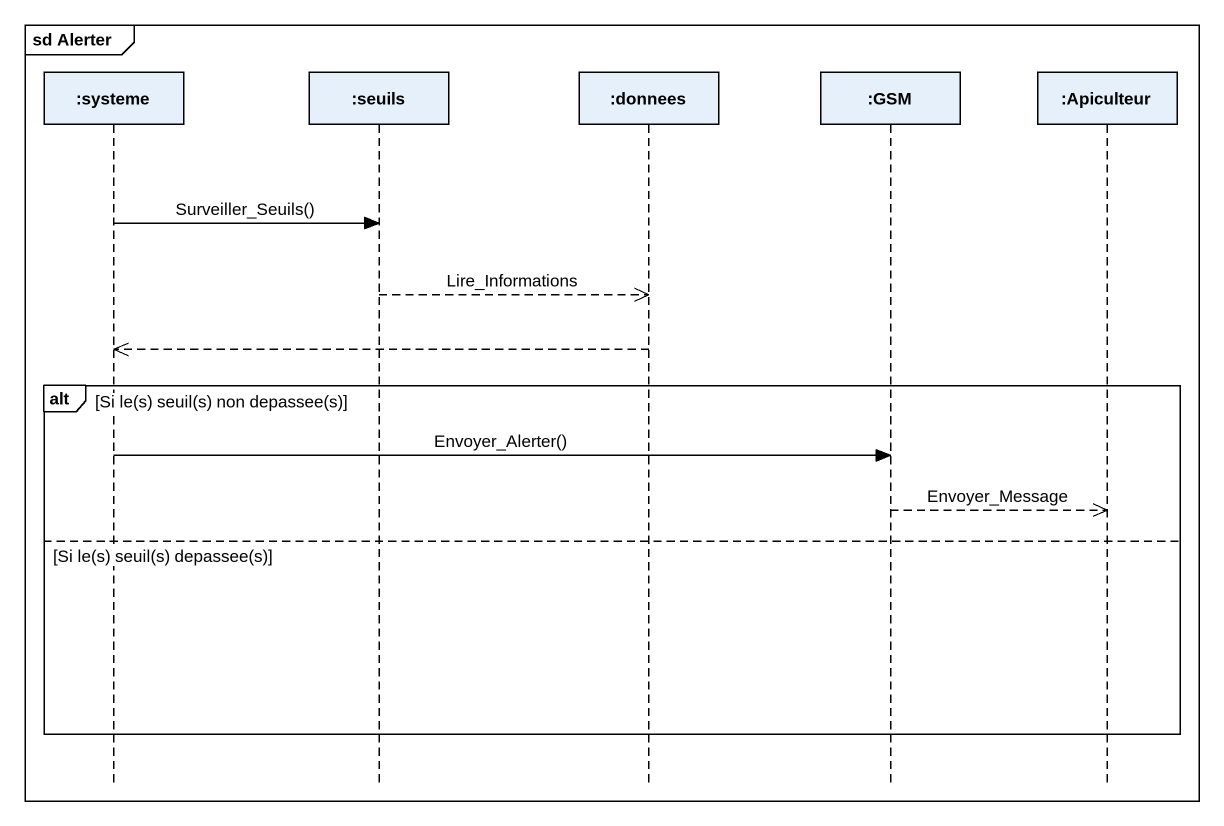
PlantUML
@startuml
mainframe sd Alerter
hide footbox
participant ":systeme" as systeme
participant ":seuils" as seuils
participant ":donnees" as donnees
participant ":GSM" as GSM
participant ":Apiculteur" as Apiculteur

systeme -> seuils : Surveiller_Seuils()
seuils -->> donnees : Lire_Informations
donnees -->> systeme
alt Si le(s) seuil(s) non depassee(s)
  systeme -> GSM : Envoyer_Alerter()
  GSM -->> Apiculteur : Envoyer_Message
else Si le(s) seuil(s) depassee(s)
end
@enduml
